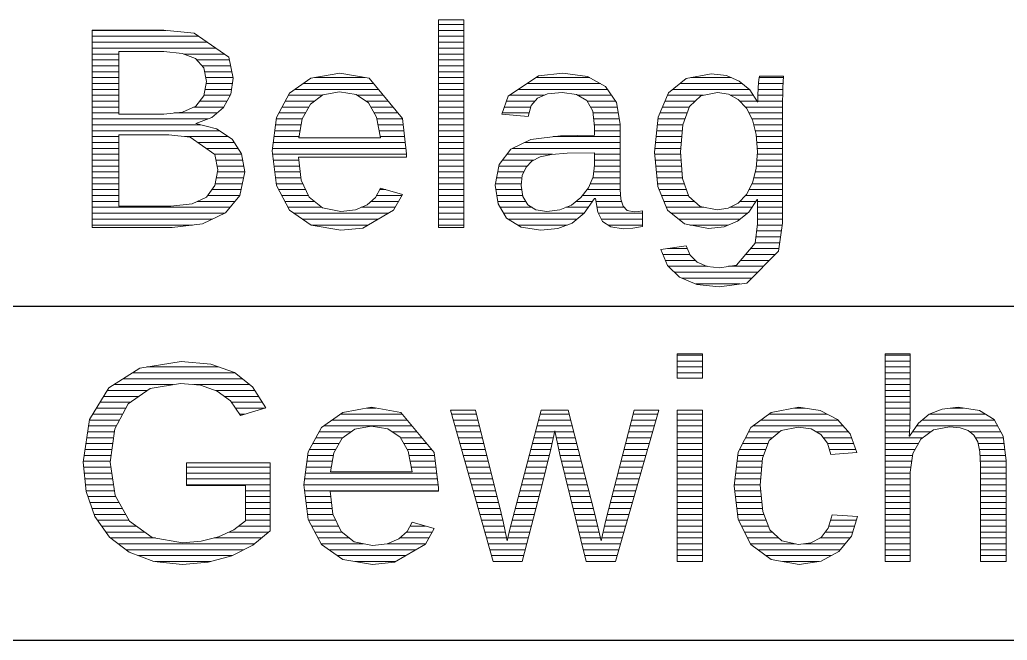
# Model space of a CAD drawing. Header units: millimetres. Extents: x 20 to 410, y 10 to 287.
# Drawn here: x 56.5 to 66.55, y 30.4 to 36.71 of the extents above; entities that cross this region are included whole.
import ezdxf

# ---------------------------------------------------------------- set-up
doc = ezdxf.new("R2010")
doc.units = ezdxf.units.MM
doc.layers.add('DUENN', color=7, linetype='Continuous', lineweight=25)
doc.layers.add('TEXT', color=7, linetype='Continuous', lineweight=13)

msp = doc.modelspace()

# ---------------------------------------------------------------- linework, layer by layer
at = {"layer": 'DUENN', "lineweight": 25}
for points in [[(20, 33.8), (200, 33.8)], [(20, 30.4), (200, 30.4)]]:
    msp.add_lwpolyline(points, dxfattribs=at)
at = {"layer": 'TEXT', "lineweight": 13}
for p, q in [((57.239, 36.605), (57.987, 36.605)), ((60.764, 36.665), (61.02, 36.665)), ((60.764, 36.605), (61.02, 36.605)), ((57.239, 36.545), (58.323, 36.545)), ((57.239, 36.485), (58.41, 36.485)), ((60.764, 36.545), (61.02, 36.545)), ((60.764, 36.485), (61.02, 36.485)), ((57.239, 36.425), (58.497, 36.425)), ((60.764, 36.425), (61.02, 36.425)), ((57.239, 36.365), (57.511, 36.365)), ((57.239, 36.305), (57.511, 36.305)), ((58.171, 36.365), (58.584, 36.365)), ((58.303, 36.305), (58.636, 36.305)), ((60.764, 36.365), (61.02, 36.365)), ((60.764, 36.305), (61.02, 36.305)), ((57.239, 36.245), (57.511, 36.245)), ((57.239, 36.185), (57.511, 36.185)), ((58.357, 36.245), (58.649, 36.245)), ((58.382, 36.185), (58.661, 36.185)), ((60.764, 36.245), (61.02, 36.245)), ((60.764, 36.185), (61.02, 36.185)), ((57.239, 36.125), (57.511, 36.125)), ((58.394, 36.125), (58.674, 36.125)), ((59.501, 36.125), (60.018, 36.125)), ((60.764, 36.125), (61.02, 36.125)), ((61.752, 36.125), (62.301, 36.125)), ((63.328, 36.125), (63.741, 36.125)), ((64.025, 36.125), (64.271, 36.125)), ((57.239, 36.065), (57.511, 36.065)), ((57.239, 36.005), (57.511, 36.005)), ((58.386, 36.005), (58.657, 36.005)), ((58.397, 36.065), (58.666, 36.065)), ((59.303, 36.005), (60.15, 36.005)), ((59.389, 36.065), (60.1, 36.065)), ((60.764, 36.065), (61.02, 36.065)), ((60.764, 36.005), (61.02, 36.005)), ((61.574, 36.005), (62.484, 36.005)), ((61.663, 36.065), (62.41, 36.065)), ((63.146, 36.005), (63.923, 36.005)), ((63.22, 36.065), (63.852, 36.065)), ((64.015, 36.005), (64.265, 36.005)), ((64.019, 36.065), (64.267, 36.065)), ((57.239, 35.945), (57.511, 35.945)), ((57.239, 35.885), (57.511, 35.885)), ((58.332, 35.885), (58.611, 35.885)), ((58.375, 35.945), (58.644, 35.945)), ((59.204, 35.885), (59.5, 35.885)), ((59.237, 35.945), (59.582, 35.945)), ((59.935, 35.945), (60.2, 35.945)), ((60.025, 35.885), (60.25, 35.885)), ((60.764, 35.945), (61.02, 35.945)), ((60.764, 35.885), (61.02, 35.885)), ((61.453, 35.885), (61.744, 35.885)), ((61.485, 35.945), (61.837, 35.945)), ((62.184, 35.945), (62.524, 35.945)), ((62.275, 35.885), (62.565, 35.885)), ((63.066, 35.885), (63.372, 35.885)), ((63.092, 35.945), (63.459, 35.945)), ((63.734, 35.945), (63.964, 35.945)), ((63.829, 35.885), (64.003, 35.885)), ((64.011, 35.885), (64.264, 35.885)), ((64.013, 35.945), (64.264, 35.945)), ((57.239, 35.825), (57.511, 35.825)), ((57.239, 35.765), (57.511, 35.765)), ((58.074, 35.765), (58.509, 35.765)), ((58.27, 35.825), (58.577, 35.825)), ((59.14, 35.765), (59.408, 35.765)), ((59.172, 35.825), (59.442, 35.825)), ((60.074, 35.825), (60.299, 35.825)), ((60.108, 35.765), (60.349, 35.765)), ((60.764, 35.825), (61.02, 35.825)), ((60.764, 35.765), (61.02, 35.765)), ((61.412, 35.765), (61.685, 35.765)), ((61.433, 35.825), (61.703, 35.825)), ((62.309, 35.825), (62.581, 35.825)), ((62.333, 35.765), (62.591, 35.765)), ((63.014, 35.765), (63.29, 35.765)), ((63.04, 35.825), (63.312, 35.825)), ((63.885, 35.825), (64.263, 35.825)), ((63.921, 35.765), (64.263, 35.765)), ((57.239, 35.705), (58.416, 35.705)), ((59.112, 35.705), (59.375, 35.705)), ((60.135, 35.705), (60.396, 35.705)), ((60.764, 35.705), (61.02, 35.705)), ((62.341, 35.705), (62.601, 35.705)), ((62.994, 35.705), (63.269, 35.705)), ((63.951, 35.705), (64.263, 35.705)), ((57.239, 35.645), (58.346, 35.645)), ((57.239, 35.585), (58.533, 35.585)), ((59.097, 35.585), (59.354, 35.585)), ((59.104, 35.645), (59.364, 35.645)), ((60.147, 35.645), (60.403, 35.645)), ((60.159, 35.585), (60.41, 35.585)), ((60.764, 35.645), (61.02, 35.645)), ((60.764, 35.585), (61.02, 35.585)), ((62.348, 35.645), (62.61, 35.645)), ((62.351, 35.585), (62.61, 35.585)), ((62.982, 35.585), (63.242, 35.585)), ((62.988, 35.645), (63.247, 35.645)), ((63.97, 35.645), (64.263, 35.645)), ((63.985, 35.585), (64.263, 35.585)), ((57.239, 35.525), (57.511, 35.525)), ((57.239, 35.465), (57.511, 35.465)), ((58.183, 35.525), (58.622, 35.525)), ((58.313, 35.465), (58.684, 35.465)), ((59.081, 35.465), (60.424, 35.465)), ((59.089, 35.525), (59.344, 35.525)), ((60.171, 35.525), (60.417, 35.525)), ((60.764, 35.525), (61.02, 35.525)), ((60.764, 35.465), (61.02, 35.465)), ((61.638, 35.465), (62.61, 35.465)), ((61.93, 35.525), (62.61, 35.525)), ((62.97, 35.465), (63.232, 35.465)), ((62.976, 35.525), (63.237, 35.525)), ((63.997, 35.525), (64.263, 35.525)), ((64.001, 35.465), (64.263, 35.465)), ((57.239, 35.405), (57.511, 35.405)), ((58.397, 35.405), (58.723, 35.405)), ((59.073, 35.405), (60.432, 35.405)), ((60.764, 35.405), (61.02, 35.405)), ((61.512, 35.405), (62.61, 35.405)), ((62.964, 35.405), (63.228, 35.405)), ((64.006, 35.405), (64.263, 35.405)), ((57.239, 35.345), (57.511, 35.345)), ((57.239, 35.285), (57.511, 35.285)), ((58.482, 35.345), (58.76, 35.345)), ((58.497, 35.285), (58.77, 35.285)), ((59.074, 35.345), (60.438, 35.345)), ((59.082, 35.285), (59.342, 35.285)), ((60.764, 35.345), (61.02, 35.345)), ((60.764, 35.285), (61.02, 35.285)), ((61.411, 35.285), (61.733, 35.285)), ((61.457, 35.345), (61.921, 35.345)), ((62.351, 35.345), (62.61, 35.345)), ((62.351, 35.285), (62.61, 35.285)), ((62.962, 35.345), (63.227, 35.345)), ((62.968, 35.285), (63.231, 35.285)), ((64.002, 35.285), (64.263, 35.285)), ((64.006, 35.345), (64.263, 35.345)), ((57.239, 35.225), (57.511, 35.225)), ((57.239, 35.165), (57.511, 35.165)), ((58.509, 35.225), (58.781, 35.225)), ((58.513, 35.165), (58.791, 35.165)), ((59.089, 35.225), (59.349, 35.225)), ((59.097, 35.165), (59.356, 35.165)), ((60.764, 35.225), (61.02, 35.225)), ((60.764, 35.165), (61.02, 35.165)), ((61.364, 35.165), (61.631, 35.165)), ((61.376, 35.225), (61.665, 35.225)), ((62.341, 35.165), (62.61, 35.165)), ((62.349, 35.225), (62.61, 35.225)), ((62.974, 35.225), (63.236, 35.225)), ((62.979, 35.165), (63.241, 35.165)), ((63.986, 35.165), (64.263, 35.165)), ((63.997, 35.225), (64.263, 35.225)), ((57.239, 35.105), (57.511, 35.105)), ((58.502, 35.105), (58.779, 35.105)), ((59.104, 35.105), (59.363, 35.105)), ((60.764, 35.105), (61.02, 35.105)), ((61.353, 35.105), (61.612, 35.105)), ((62.33, 35.105), (62.61, 35.105)), ((62.985, 35.105), (63.245, 35.105)), ((63.97, 35.105), (64.263, 35.105)), ((57.239, 35.045), (57.511, 35.045)), ((57.239, 34.985), (57.511, 34.985)), ((58.458, 34.985), (58.754, 34.985)), ((58.492, 35.045), (58.767, 35.045)), ((59.112, 35.045), (59.384, 35.045)), ((59.137, 34.985), (59.412, 34.985)), ((60.163, 34.985), (60.226, 34.985)), ((60.764, 35.045), (61.02, 35.045)), ((60.764, 34.985), (61.02, 34.985)), ((61.342, 35.045), (61.605, 35.045)), ((61.346, 34.985), (61.609, 34.985)), ((62.273, 34.985), (62.61, 34.985)), ((62.305, 35.045), (62.61, 35.045)), ((62.991, 35.045), (63.264, 35.045)), ((63.007, 34.985), (63.285, 34.985)), ((63.921, 34.985), (64.263, 34.985)), ((63.952, 35.045), (64.263, 35.045)), ((57.239, 34.925), (57.511, 34.925)), ((57.239, 34.865), (57.511, 34.865)), ((58.306, 34.865), (58.692, 34.865)), ((58.413, 34.925), (58.741, 34.925)), ((59.169, 34.925), (59.44, 34.925)), ((59.201, 34.865), (59.502, 34.865)), ((60.074, 34.865), (60.356, 34.865)), ((60.13, 34.925), (60.39, 34.925)), ((60.764, 34.925), (61.02, 34.925)), ((60.764, 34.865), (61.02, 34.865)), ((61.356, 34.925), (61.618, 34.925)), ((61.365, 34.865), (61.65, 34.865)), ((62.162, 34.865), (62.33, 34.865)), ((62.228, 34.925), (62.614, 34.925)), ((62.364, 34.865), (62.624, 34.865)), ((63.032, 34.925), (63.306, 34.925)), ((63.057, 34.865), (63.365, 34.865)), ((63.826, 34.865), (63.991, 34.865)), ((63.884, 34.925), (64.263, 34.925)), ((64.008, 34.865), (64.263, 34.865)), ((57.239, 34.805), (58.642, 34.805)), ((59.232, 34.805), (59.577, 34.805)), ((59.976, 34.805), (60.322, 34.805)), ((60.764, 34.805), (61.02, 34.805)), ((61.389, 34.805), (61.714, 34.805)), ((62.058, 34.805), (62.287, 34.805)), ((62.374, 34.805), (62.651, 34.805)), ((63.081, 34.805), (63.463, 34.805)), ((63.727, 34.805), (63.951, 34.805)), ((64.008, 34.805), (64.263, 34.805)), ((57.239, 34.745), (58.589, 34.745)), ((57.239, 34.685), (58.463, 34.685)), ((59.291, 34.745), (60.251, 34.745)), ((59.378, 34.685), (60.148, 34.685)), ((60.764, 34.745), (61.02, 34.745)), ((60.764, 34.685), (61.02, 34.685)), ((61.425, 34.745), (62.245, 34.745)), ((61.471, 34.685), (62.171, 34.685)), ((62.388, 34.745), (62.837, 34.745)), ((62.42, 34.685), (62.837, 34.685)), ((63.131, 34.745), (63.905, 34.745)), ((63.204, 34.685), (63.832, 34.685)), ((64.008, 34.745), (64.263, 34.745)), ((64.008, 34.685), (64.263, 34.685)), ((57.239, 34.625), (58.26, 34.625)), ((59.464, 34.625), (60.044, 34.625)), ((60.764, 34.625), (61.02, 34.625)), ((61.566, 34.625), (62.07, 34.625)), ((62.486, 34.625), (62.837, 34.625)), ((63.32, 34.625), (63.711, 34.625)), ((63.999, 34.565), (64.252, 34.565)), ((64.007, 34.625), (64.26, 34.625)), ((63.992, 34.505), (64.243, 34.505)), ((63.093, 34.385), (63.294, 34.385)), ((63.935, 34.385), (64.226, 34.385)), ((63.985, 34.445), (64.235, 34.445)), ((63.045, 34.325), (63.32, 34.325)), ((63.071, 34.265), (63.377, 34.265)), ((63.833, 34.265), (64.128, 34.265)), ((63.884, 34.325), (64.188, 34.325)), ((63.102, 34.205), (63.495, 34.205)), ((63.714, 34.205), (64.068, 34.205)), ((63.164, 34.145), (64.009, 34.145)), ((63.237, 34.085), (63.949, 34.085)), ((63.379, 34.025), (63.827, 34.025)), ((63.192, 33.301), (63.449, 33.301)), ((65.306, 33.301), (65.562, 33.301)), ((57.797, 33.181), (58.524, 33.181)), ((63.192, 33.241), (63.449, 33.241)), ((63.192, 33.181), (63.449, 33.181)), ((65.306, 33.241), (65.562, 33.241)), ((65.306, 33.181), (65.562, 33.181)), ((57.554, 33.061), (58.765, 33.061)), ((57.648, 33.121), (58.69, 33.121)), ((63.192, 33.121), (63.449, 33.121)), ((65.306, 33.121), (65.562, 33.121)), ((65.306, 33.061), (65.562, 33.061)), ((57.46, 33.001), (58.062, 33.001)), ((58.274, 33.001), (58.841, 33.001)), ((65.306, 33.001), (65.562, 33.001)), ((57.356, 32.881), (57.717, 32.881)), ((57.392, 32.941), (57.802, 32.941)), ((58.496, 32.941), (58.893, 32.941)), ((58.584, 32.881), (58.932, 32.881)), ((65.306, 32.941), (65.562, 32.941)), ((65.306, 32.881), (65.562, 32.881)), ((57.283, 32.761), (57.583, 32.761)), ((57.319, 32.821), (57.631, 32.821)), ((58.655, 32.821), (58.97, 32.821)), ((58.696, 32.761), (58.999, 32.761)), ((60.034, 32.761), (60.13, 32.761)), ((64.384, 32.761), (64.488, 32.761)), ((65.306, 32.821), (65.562, 32.821)), ((65.306, 32.761), (65.562, 32.761)), ((65.972, 32.761), (66.105, 32.761)), ((57.246, 32.701), (57.551, 32.701)), ((58.737, 32.701), (58.796, 32.701)), ((59.764, 32.701), (60.393, 32.701)), ((60.898, 32.701), (61.15, 32.701)), ((61.798, 32.701), (62.093, 32.701)), ((62.743, 32.701), (62.993, 32.701)), ((63.192, 32.701), (63.449, 32.701)), ((64.125, 32.701), (64.718, 32.701)), ((65.306, 32.701), (65.561, 32.701)), ((65.759, 32.701), (66.325, 32.701)), ((57.202, 32.581), (57.485, 32.581)), ((57.212, 32.641), (57.518, 32.641)), ((59.593, 32.581), (60.493, 32.581)), ((59.678, 32.641), (60.443, 32.641)), ((60.914, 32.641), (61.165, 32.641)), ((60.931, 32.581), (61.18, 32.581)), ((61.766, 32.581), (62.123, 32.581)), ((61.782, 32.641), (62.108, 32.641)), ((62.712, 32.581), (62.959, 32.581)), ((62.728, 32.641), (62.976, 32.641)), ((63.192, 32.641), (63.449, 32.641)), ((63.192, 32.581), (63.449, 32.581)), ((63.962, 32.581), (64.879, 32.581)), ((64.043, 32.641), (64.827, 32.641)), ((65.306, 32.641), (65.559, 32.641)), ((65.306, 32.581), (65.557, 32.581)), ((65.627, 32.581), (66.451, 32.581)), ((65.685, 32.641), (66.419, 32.641)), ((57.184, 32.461), (57.457, 32.461)), ((57.193, 32.521), (57.465, 32.521)), ((59.515, 32.461), (59.791, 32.461)), ((59.547, 32.521), (59.873, 32.521)), ((60.293, 32.521), (60.542, 32.521)), ((60.376, 32.461), (60.592, 32.461)), ((60.948, 32.521), (61.195, 32.521)), ((60.965, 32.461), (61.209, 32.461)), ((61.734, 32.461), (61.93, 32.461)), ((61.75, 32.521), (61.943, 32.521)), ((61.947, 32.521), (62.139, 32.521)), ((61.959, 32.461), (62.154, 32.461)), ((62.681, 32.461), (62.924, 32.461)), ((62.697, 32.521), (62.941, 32.521)), ((63.192, 32.521), (63.449, 32.521)), ((63.192, 32.461), (63.449, 32.461)), ((63.887, 32.461), (64.161, 32.461)), ((63.918, 32.521), (64.231, 32.521)), ((64.604, 32.521), (64.932, 32.521)), ((64.677, 32.461), (64.963, 32.461)), ((65.306, 32.521), (65.553, 32.521)), ((65.306, 32.461), (65.691, 32.461)), ((65.585, 32.521), (65.772, 32.521)), ((66.166, 32.521), (66.483, 32.521)), ((66.223, 32.461), (66.508, 32.461)), ((57.175, 32.401), (57.448, 32.401)), ((59.482, 32.401), (59.752, 32.401)), ((60.41, 32.401), (60.642, 32.401)), ((60.982, 32.401), (61.224, 32.401)), ((61.719, 32.401), (61.917, 32.401)), ((61.972, 32.401), (62.169, 32.401)), ((62.666, 32.401), (62.907, 32.401)), ((63.192, 32.401), (63.449, 32.401)), ((63.856, 32.401), (64.116, 32.401)), ((64.72, 32.401), (64.985, 32.401)), ((65.306, 32.401), (65.646, 32.401)), ((66.252, 32.401), (66.515, 32.401)), ((57.157, 32.281), (57.432, 32.281)), ((57.166, 32.341), (57.44, 32.341)), ((59.432, 32.281), (59.694, 32.281)), ((59.45, 32.341), (59.718, 32.341)), ((60.445, 32.341), (60.692, 32.341)), ((60.463, 32.281), (60.722, 32.281)), ((60.998, 32.341), (61.239, 32.341)), ((61.015, 32.281), (61.254, 32.281)), ((61.687, 32.281), (61.889, 32.281)), ((61.703, 32.341), (61.903, 32.341)), ((61.985, 32.341), (62.184, 32.341)), ((61.998, 32.281), (62.2, 32.281)), ((62.635, 32.281), (62.873, 32.281)), ((62.65, 32.341), (62.89, 32.341)), ((63.192, 32.341), (63.449, 32.341)), ((63.192, 32.281), (63.449, 32.281)), ((63.808, 32.281), (64.07, 32.281)), ((63.825, 32.341), (64.093, 32.341)), ((64.738, 32.341), (65.007, 32.341)), ((65.306, 32.341), (65.613, 32.341)), ((65.306, 32.281), (65.586, 32.281)), ((66.266, 32.341), (66.523, 32.341)), ((66.273, 32.281), (66.53, 32.281)), ((57.148, 32.221), (57.424, 32.221)), ((57.152, 32.161), (57.43, 32.161)), ((58.2, 32.161), (59.051, 32.161)), ((59.417, 32.161), (59.673, 32.161)), ((59.424, 32.221), (59.683, 32.221)), ((60.475, 32.221), (60.729, 32.221)), ((60.487, 32.161), (60.736, 32.161)), ((61.032, 32.221), (61.269, 32.221)), ((61.049, 32.161), (61.284, 32.161)), ((61.655, 32.161), (61.859, 32.161)), ((61.671, 32.221), (61.874, 32.221)), ((62.013, 32.221), (62.215, 32.221)), ((62.027, 32.161), (62.23, 32.161)), ((62.604, 32.161), (62.838, 32.161)), ((62.619, 32.221), (62.855, 32.221)), ((63.192, 32.221), (63.449, 32.221)), ((63.192, 32.161), (63.449, 32.161)), ((63.793, 32.161), (64.052, 32.161)), ((63.8, 32.221), (64.057, 32.221)), ((65.306, 32.221), (65.578, 32.221)), ((65.306, 32.161), (65.569, 32.161)), ((66.276, 32.221), (66.536, 32.221)), ((66.278, 32.161), (66.536, 32.161)), ((57.158, 32.101), (57.439, 32.101)), ((58.2, 32.101), (59.051, 32.101)), ((59.409, 32.101), (60.743, 32.101)), ((61.066, 32.101), (61.299, 32.101)), ((61.639, 32.101), (61.844, 32.101)), ((62.042, 32.101), (62.245, 32.101)), ((62.588, 32.101), (62.821, 32.101)), ((63.192, 32.101), (63.449, 32.101)), ((63.785, 32.101), (64.047, 32.101)), ((65.306, 32.101), (65.562, 32.101)), ((66.278, 32.101), (66.536, 32.101)), ((57.164, 32.041), (57.447, 32.041)), ((57.17, 31.981), (57.456, 31.981)), ((58.2, 32.041), (59.051, 32.041)), ((58.2, 31.981), (59.051, 31.981)), ((59.393, 31.981), (60.757, 31.981)), ((59.401, 32.041), (60.75, 32.041)), ((61.082, 32.041), (61.314, 32.041)), ((61.099, 31.981), (61.329, 31.981)), ((61.608, 31.981), (61.814, 31.981)), ((61.624, 32.041), (61.829, 32.041)), ((62.057, 32.041), (62.26, 32.041)), ((62.072, 31.981), (62.276, 31.981)), ((62.557, 31.981), (62.787, 31.981)), ((62.573, 32.041), (62.804, 32.041)), ((63.192, 32.041), (63.449, 32.041)), ((63.192, 31.981), (63.449, 31.981)), ((63.77, 31.981), (64.037, 31.981)), ((63.778, 32.041), (64.042, 32.041)), ((65.306, 32.041), (65.562, 32.041)), ((65.306, 31.981), (65.562, 31.981)), ((66.278, 32.041), (66.536, 32.041)), ((66.278, 31.981), (66.536, 31.981)), ((57.176, 31.921), (57.465, 31.921)), ((57.196, 31.861), (57.478, 31.861)), ((58.8, 31.921), (59.051, 31.921)), ((58.8, 31.861), (59.051, 31.861)), ((59.4, 31.921), (60.761, 31.921)), ((59.408, 31.861), (59.668, 31.861)), ((61.116, 31.921), (61.344, 31.921)), ((61.133, 31.861), (61.359, 31.861)), ((61.576, 31.861), (61.783, 31.861)), ((61.592, 31.921), (61.799, 31.921)), ((62.087, 31.921), (62.291, 31.921)), ((62.102, 31.861), (62.306, 31.861)), ((62.526, 31.861), (62.752, 31.861)), ((62.542, 31.921), (62.769, 31.921)), ((63.192, 31.921), (63.449, 31.921)), ((63.192, 31.861), (63.449, 31.861)), ((63.775, 31.921), (64.042, 31.921)), ((63.783, 31.861), (64.047, 31.861)), ((65.306, 31.921), (65.562, 31.921)), ((65.306, 31.861), (65.562, 31.861)), ((66.278, 31.921), (66.536, 31.921)), ((66.278, 31.861), (66.536, 31.861)), ((57.217, 31.801), (57.512, 31.801)), ((58.8, 31.801), (59.051, 31.801)), ((59.415, 31.801), (59.675, 31.801)), ((61.15, 31.801), (61.374, 31.801)), ((61.56, 31.801), (61.768, 31.801)), ((62.116, 31.801), (62.321, 31.801)), ((62.511, 31.801), (62.735, 31.801)), ((63.192, 31.801), (63.449, 31.801)), ((63.79, 31.801), (64.052, 31.801)), ((65.306, 31.801), (65.562, 31.801)), ((66.278, 31.801), (66.536, 31.801)), ((57.238, 31.741), (57.545, 31.741)), ((57.259, 31.681), (57.579, 31.681)), ((58.8, 31.741), (59.051, 31.741)), ((58.8, 31.681), (59.051, 31.681)), ((59.423, 31.741), (59.682, 31.741)), ((59.431, 31.681), (59.69, 31.681)), ((61.166, 31.741), (61.389, 31.741)), ((61.183, 31.681), (61.403, 31.681)), ((61.529, 31.681), (61.737, 31.681)), ((61.545, 31.741), (61.753, 31.741)), ((62.131, 31.741), (62.337, 31.741)), ((62.146, 31.681), (62.352, 31.681)), ((62.48, 31.681), (62.701, 31.681)), ((62.495, 31.741), (62.718, 31.741)), ((63.192, 31.741), (63.449, 31.741)), ((63.192, 31.681), (63.449, 31.681)), ((63.797, 31.741), (64.058, 31.741)), ((63.805, 31.681), (64.072, 31.681)), ((65.306, 31.741), (65.562, 31.741)), ((65.306, 31.681), (65.562, 31.681)), ((66.278, 31.741), (66.536, 31.741)), ((66.278, 31.681), (66.536, 31.681)), ((57.293, 31.621), (57.613, 31.621)), ((57.335, 31.561), (57.69, 31.561)), ((58.73, 31.561), (59.051, 31.561)), ((58.8, 31.621), (59.051, 31.621)), ((59.441, 31.621), (59.718, 31.621)), ((59.473, 31.561), (59.746, 31.561)), ((60.473, 31.561), (60.632, 31.561)), ((61.2, 31.621), (61.417, 31.621)), ((61.217, 31.561), (61.43, 31.561)), ((61.497, 31.561), (61.707, 31.561)), ((61.513, 31.621), (61.722, 31.621)), ((62.161, 31.621), (62.367, 31.621)), ((62.176, 31.561), (62.381, 31.561)), ((62.451, 31.561), (62.666, 31.561)), ((62.464, 31.621), (62.683, 31.621)), ((63.192, 31.621), (63.449, 31.621)), ((63.192, 31.561), (63.449, 31.561)), ((63.814, 31.621), (64.095, 31.621)), ((63.845, 31.561), (64.118, 31.561)), ((64.734, 31.561), (64.996, 31.561)), ((64.752, 31.621), (65.015, 31.621)), ((65.306, 31.621), (65.562, 31.621)), ((65.306, 31.561), (65.562, 31.561)), ((66.278, 31.621), (66.536, 31.621)), ((66.278, 31.561), (66.536, 31.561)), ((57.378, 31.501), (57.775, 31.501)), ((58.632, 31.501), (59.038, 31.501)), ((59.504, 31.501), (59.779, 31.501)), ((60.437, 31.501), (60.7, 31.501)), ((61.234, 31.501), (61.443, 31.501)), ((61.482, 31.501), (61.691, 31.501)), ((62.191, 31.501), (62.396, 31.501)), ((62.437, 31.501), (62.649, 31.501)), ((63.192, 31.501), (63.449, 31.501)), ((63.875, 31.501), (64.155, 31.501)), ((64.696, 31.501), (64.977, 31.501)), ((65.306, 31.501), (65.562, 31.501)), ((66.278, 31.501), (66.536, 31.501)), ((57.425, 31.441), (57.884, 31.441)), ((57.504, 31.381), (58.89, 31.381)), ((58.482, 31.441), (58.964, 31.441)), ((59.536, 31.441), (59.854, 31.441)), ((59.568, 31.381), (60.001, 31.381)), ((60.244, 31.381), (60.631, 31.381)), ((60.371, 31.441), (60.665, 31.441)), ((61.25, 31.441), (61.456, 31.441)), ((61.267, 31.381), (61.661, 31.381)), ((61.468, 31.441), (61.676, 31.441)), ((62.205, 31.441), (62.41, 31.441)), ((62.22, 31.381), (62.615, 31.381)), ((62.424, 31.441), (62.632, 31.441)), ((63.192, 31.441), (63.449, 31.441)), ((63.192, 31.381), (63.449, 31.381)), ((63.906, 31.441), (64.221, 31.441)), ((63.936, 31.381), (64.39, 31.381)), ((64.478, 31.381), (64.901, 31.381)), ((64.643, 31.441), (64.95, 31.441)), ((65.306, 31.441), (65.562, 31.441)), ((65.306, 31.381), (65.562, 31.381)), ((66.278, 31.441), (66.536, 31.441)), ((66.278, 31.381), (66.536, 31.381)), ((57.583, 31.321), (58.781, 31.321)), ((57.709, 31.261), (58.662, 31.261)), ((59.648, 31.321), (60.533, 31.321)), ((59.735, 31.261), (60.43, 31.261)), ((61.284, 31.321), (61.645, 31.321)), ((61.301, 31.261), (61.63, 31.261)), ((62.235, 31.321), (62.597, 31.321)), ((62.25, 31.261), (62.58, 31.261)), ((63.192, 31.321), (63.449, 31.321)), ((63.192, 31.261), (63.449, 31.261)), ((64.013, 31.321), (64.851, 31.321)), ((64.094, 31.261), (64.76, 31.261)), ((65.306, 31.321), (65.562, 31.321)), ((65.306, 31.261), (65.562, 31.261)), ((66.278, 31.321), (66.536, 31.321)), ((66.278, 31.261), (66.536, 31.261)), ((57.877, 31.201), (58.447, 31.201)), ((59.914, 31.201), (60.327, 31.201)), ((61.318, 31.201), (61.615, 31.201)), ((62.265, 31.201), (62.563, 31.201)), ((63.192, 31.201), (63.449, 31.201)), ((64.265, 31.201), (64.635, 31.201)), ((65.306, 31.201), (65.562, 31.201)), ((66.278, 31.201), (66.536, 31.201))]:
    msp.add_line(p, q, dxfattribs=at)
for points in [[(61.02, 36.714), (61.02, 34.6), (60.764, 34.6), (60.764, 36.714), (61.02, 36.714)], [(57.239, 34.6), (57.239, 36.607), (57.968, 36.607), (58.277, 36.576), (58.631, 36.333), (58.675, 36.119), (58.65, 35.956), (58.575, 35.82), (58.455, 35.719), (58.293, 35.658), (58.505, 35.604), (58.662, 35.498), (58.759, 35.349), (58.791, 35.166), (58.743, 34.927), (58.596, 34.749), (58.363, 34.637), (58.054, 34.6), (57.239, 34.6)], [(57.511, 36.389), (57.511, 35.753), (57.968, 35.753), (58.159, 35.774), (58.294, 35.835), (58.374, 35.939), (58.401, 36.087), (58.374, 36.226), (58.29, 36.319), (58.154, 36.371), (57.968, 36.389), (57.511, 36.389)], [(59.583, 34.8), (59.769, 34.764), (59.919, 34.78), (60.036, 34.831), (60.12, 34.906), (60.172, 35), (60.397, 34.936), (60.306, 34.777), (59.992, 34.594), (59.769, 34.571), (59.468, 34.622), (59.248, 34.775), (59.114, 35.028), (59.069, 35.381), (59.114, 35.718), (59.248, 35.966), (59.465, 36.119), (59.759, 36.17), (60.056, 36.118), (60.396, 35.709), (60.438, 35.351), (60.438, 35.316), (59.339, 35.316), (59.366, 35.082), (59.448, 34.908), (59.583, 34.8)], [(61.456, 34.694), (61.369, 34.839), (61.339, 35.03), (61.379, 35.242), (61.497, 35.398), (61.702, 35.496), (62.004, 35.534), (62.351, 35.54), (62.351, 35.624), (62.331, 35.785), (62.271, 35.893), (62.168, 35.954), (62.02, 35.974), (61.872, 35.96), (61.77, 35.916), (61.707, 35.84), (61.675, 35.729), (61.408, 35.753), (61.471, 35.935), (61.78, 36.144), (62.026, 36.17), (62.28, 36.136), (62.463, 36.036), (62.573, 35.873), (62.61, 35.651), (62.61, 34.987), (62.617, 34.887), (62.64, 34.816), (62.683, 34.772), (62.754, 34.758), (62.793, 34.761), (62.837, 34.768), (62.837, 34.609), (62.74, 34.592), (62.64, 34.586), (62.517, 34.605), (62.432, 34.661), (62.382, 34.757), (62.359, 34.895), (62.351, 34.895), (62.244, 34.744), (62.122, 34.645), (61.978, 34.59), (61.805, 34.571), (61.602, 34.602), (61.456, 34.694)], [(63.391, 34.02), (63.216, 34.094), (63.093, 34.213), (63.024, 34.375), (63.282, 34.412), (63.323, 34.317), (63.395, 34.248), (63.496, 34.204), (63.625, 34.19), (63.793, 34.218), (63.984, 34.442), (64.008, 34.638), (64.008, 34.886), (64.005, 34.886), (63.919, 34.756), (63.806, 34.663), (63.668, 34.607), (63.51, 34.589), (63.264, 34.636), (63.093, 34.776), (62.993, 35.018), (62.96, 35.367), (62.996, 35.723), (63.103, 35.97), (63.283, 36.116), (63.538, 36.165), (63.691, 36.146), (63.822, 36.09), (63.929, 36), (64.008, 35.877), (64.011, 35.877), (64.012, 35.936), (64.016, 36.026), (64.022, 36.107), (64.028, 36.141), (64.272, 36.141), (64.265, 36.023), (64.263, 35.822), (64.263, 34.644), (64.223, 34.36), (63.9, 34.035), (63.618, 33.995), (63.391, 34.02)], [(59.924, 35.952), (59.754, 35.98), (59.587, 35.949), (59.459, 35.855), (59.375, 35.707), (59.342, 35.513), (60.173, 35.513), (60.132, 35.724), (60.049, 35.868), (59.924, 35.952)], [(63.995, 35.545), (63.957, 35.694), (63.895, 35.814), (63.812, 35.902), (63.713, 35.956), (63.601, 35.974), (63.431, 35.939), (63.315, 35.832), (63.247, 35.645), (63.225, 35.371), (63.246, 35.099), (63.309, 34.916), (63.423, 34.813), (63.597, 34.778), (63.711, 34.796), (63.811, 34.849), (63.895, 34.936), (63.957, 35.053), (63.995, 35.2), (64.008, 35.371), (63.995, 35.545)], [(57.511, 35.542), (57.511, 34.818), (58.04, 34.818), (58.255, 34.841), (58.403, 34.91), (58.488, 35.026), (58.517, 35.187), (58.486, 35.342), (58.236, 35.519), (58.018, 35.542), (57.511, 35.542)], [(62.114, 34.828), (62.212, 34.904), (62.287, 35.004), (62.335, 35.117), (62.351, 35.234), (62.351, 35.361), (62.07, 35.355), (61.911, 35.344), (61.796, 35.318), (61.713, 35.274), (61.653, 35.212), (61.615, 35.13), (61.603, 35.026), (61.62, 34.915), (61.67, 34.832), (61.753, 34.781), (61.864, 34.764), (61.997, 34.78), (62.114, 34.828)], [(63.192, 33.314), (63.449, 33.314), (63.449, 33.068), (63.192, 33.068), (63.192, 33.314)], [(65.555, 32.477), (65.646, 32.608), (65.753, 32.699), (65.885, 32.752), (66.048, 32.77), (66.265, 32.738), (66.417, 32.645), (66.506, 32.478), (66.536, 32.227), (66.536, 31.2), (66.278, 31.2), (66.278, 32.177), (66.271, 32.318), (66.248, 32.418), (66.209, 32.487), (66.15, 32.534), (66.069, 32.562), (65.961, 32.571), (65.798, 32.54), (65.671, 32.446), (65.589, 32.299), (65.562, 32.109), (65.562, 31.2), (65.306, 31.2), (65.306, 33.314), (65.562, 33.314), (65.562, 32.764), (65.561, 32.675), (65.557, 32.584), (65.553, 32.511), (65.55, 32.477), (65.555, 32.477)], [(57.409, 32.969), (57.724, 33.17), (58.145, 33.237), (58.447, 33.209), (58.686, 33.124), (58.87, 32.978), (59.007, 32.764), (58.747, 32.687), (58.646, 32.835), (58.512, 32.936), (58.343, 32.995), (58.138, 33.014), (57.831, 32.962), (57.607, 32.804), (57.469, 32.551), (57.423, 32.213), (57.472, 31.873), (57.618, 31.612), (57.851, 31.447), (58.158, 31.392), (58.348, 31.407), (58.524, 31.452), (58.679, 31.522), (58.8, 31.614), (58.8, 31.976), (58.2, 31.976), (58.2, 32.204), (59.051, 32.204), (59.051, 31.512), (58.873, 31.368), (58.66, 31.26), (58.419, 31.194), (58.158, 31.171), (57.865, 31.203), (57.615, 31.297), (57.414, 31.45), (57.267, 31.658), (57.177, 31.914), (57.147, 32.213), (57.212, 32.646), (57.409, 32.969)], [(59.771, 31.508), (59.906, 31.4), (60.092, 31.364), (60.242, 31.38), (60.359, 31.431), (60.443, 31.506), (60.495, 31.6), (60.72, 31.536), (60.629, 31.377), (60.315, 31.194), (60.092, 31.171), (59.791, 31.222), (59.571, 31.375), (59.437, 31.628), (59.393, 31.981), (59.437, 32.318), (59.571, 32.566), (59.788, 32.719), (60.082, 32.77), (60.379, 32.718), (60.719, 32.309), (60.761, 31.951), (60.761, 31.916), (59.662, 31.916), (59.689, 31.682), (59.771, 31.508)], [(64.036, 31.977), (64.061, 31.71), (64.133, 31.522), (64.255, 31.411), (64.426, 31.374), (64.551, 31.392), (64.654, 31.447), (64.728, 31.542), (64.767, 31.676), (65.026, 31.658), (64.964, 31.459), (64.837, 31.304), (64.656, 31.204), (64.432, 31.171), (64.148, 31.222), (63.939, 31.375), (63.811, 31.627), (63.769, 31.972), (63.812, 32.315), (63.94, 32.565), (64.148, 32.718), (64.43, 32.77), (64.646, 32.739), (64.822, 32.647), (64.949, 32.501), (65.018, 32.309), (64.754, 32.29), (64.719, 32.404), (64.653, 32.493), (64.555, 32.55), (64.422, 32.569), (64.247, 32.535), (64.128, 32.433), (64.059, 32.252), (64.036, 31.977)], [(62.265, 31.2), (61.996, 32.29), (61.945, 32.53), (61.928, 32.452), (61.905, 32.346), (61.819, 31.999), (61.614, 31.2), (61.318, 31.2), (60.886, 32.741), (61.14, 32.741), (61.401, 31.694), (61.421, 31.607), (61.462, 31.412), (61.486, 31.518), (61.808, 32.741), (62.083, 32.741), (62.352, 31.683), (62.417, 31.412), (62.461, 31.61), (62.754, 32.741), (63.004, 32.741), (62.563, 31.2), (62.265, 31.2)], [(63.192, 32.741), (63.449, 32.741), (63.449, 31.2), (63.192, 31.2), (63.192, 32.741)], [(60.372, 32.468), (60.247, 32.552), (60.078, 32.58), (59.911, 32.549), (59.782, 32.455), (59.698, 32.307), (59.665, 32.113), (60.496, 32.113), (60.455, 32.324), (60.372, 32.468)]]:
    msp.add_lwpolyline(points, close=True, dxfattribs=at)

doc.saveas('drawing.dxf')
